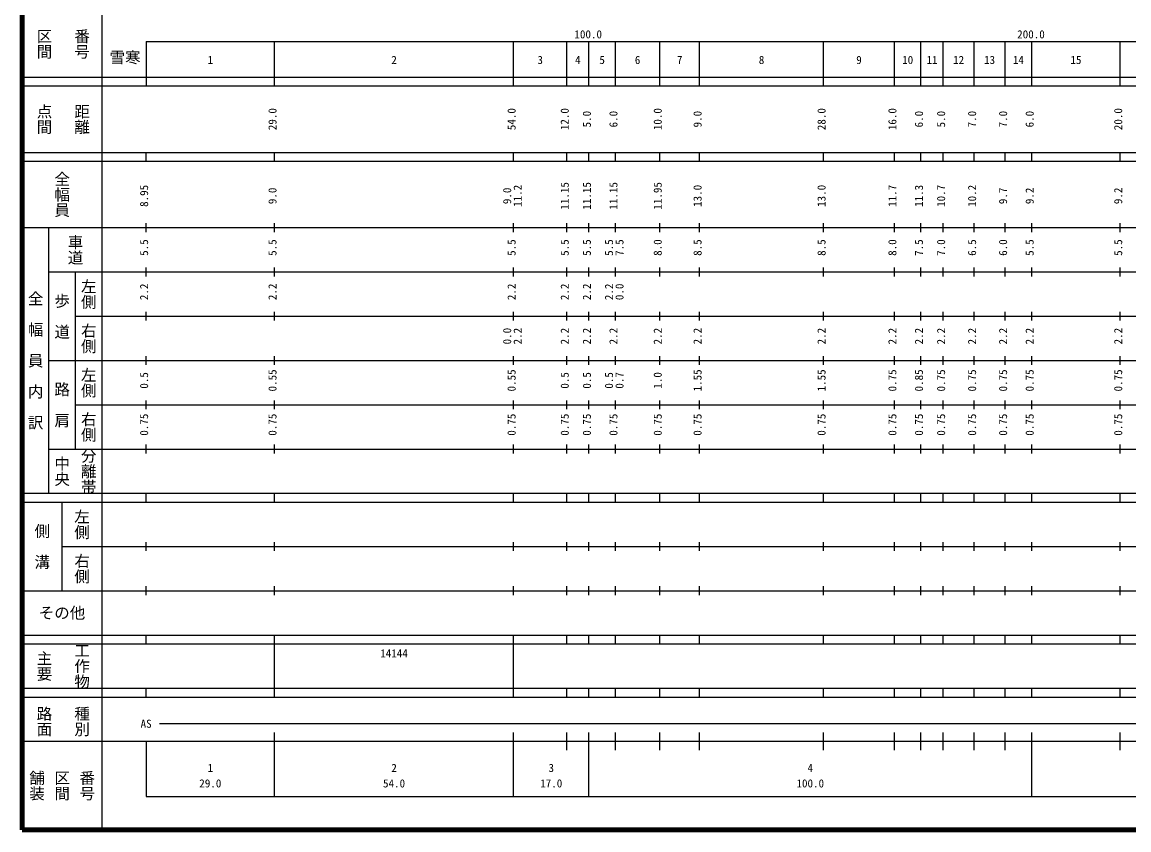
# Model space of a CAD drawing. Units: millimetres on the paper, enlarged 1000 times. Extents: x 40000 to 680000, y 20000 to 380000.
# Drawn here: x 40000 to 289952, y 20000 to 202409 of the extents above; entities that cross this region are included whole.
import ezdxf
from ezdxf.enums import TextEntityAlignment as Align

# ---------------------------------------------------------------- set-up
doc = ezdxf.new("R2010")
doc.units = ezdxf.units.MM
doc.header["$LTSCALE"] = 1000
doc.layers.add('M-TTL', color=2, linetype='Continuous', lineweight=140)
doc.layers.add('M-TTL-BAND', color=7, linetype='Continuous', lineweight=25)
doc.layers.add('M-TTL-TXT', color=7, linetype='Continuous')
doc.styles.add('@ＭＳ ゴシック', font='')
doc.styles.add('ＭＳ ゴシック', font='')
doc.styles.get('@ＭＳ ゴシック').set_extended_font_data('@MS Gothic')
doc.styles.get('ＭＳ ゴシック').set_extended_font_data('MS Gothic')

msp = doc.modelspace()

# ---------------------------------------------------------------- linework, layer by layer
at = {"layer": 'M-TTL'}
for p, q in [((40000, 380000), (40000, 20000)), ((40000, 20000), (680000, 20000))]:
    msp.add_line(p, q, dxfattribs=at)
at = {"layer": 'M-TTL-BAND'}
for p, q in [((58000, 370000), (58000, 20000)), ((68000, 198000), (579000, 198000)), ((68000, 198000), (68000, 188000)), ((97000, 188000), (97000, 198000)), ((151000, 188000), (151000, 198000)), ((163000, 188000), (163000, 198000)), ((168000, 188000), (168000, 198000)), ((174000, 188000), (174000, 198000)), ((184000, 188000), (184000, 198000)), ((193000, 188000), (193000, 198000)), ((221000, 188000), (221000, 198000)), ((237000, 188000), (237000, 198000)), ((243000, 188000), (243000, 198000)), ((248000, 188000), (248000, 198000)), ((255000, 188000), (255000, 198000)), ((262000, 188000), (262000, 198000)), ((268000, 188000), (268000, 198000)), ((288000, 188000), (288000, 198000)), ((40000, 190000), (579000, 190000)), ((40000, 188000), (579000, 188000)), ((40000, 173000), (579000, 173000)), ((68000, 171000), (68000, 173000)), ((97000, 171000), (97000, 173000)), ((151000, 171000), (151000, 173000)), ((163000, 171000), (163000, 173000)), ((168000, 171000), (168000, 173000)), ((174000, 171000), (174000, 173000)), ((184000, 171000), (184000, 173000)), ((193000, 171000), (193000, 173000)), ((221000, 171000), (221000, 173000)), ((237000, 171000), (237000, 173000)), ((243000, 171000), (243000, 173000)), ((248000, 171000), (248000, 173000)), ((255000, 171000), (255000, 173000)), ((262000, 171000), (262000, 173000)), ((268000, 171000), (268000, 173000)), ((288000, 171000), (288000, 173000)), ((40000, 171000), (579000, 171000)), ((40000, 156000), (579000, 156000)), ((46000, 96000), (46000, 156000)), ((68000, 155000), (68000, 157000)), ((97000, 155000), (97000, 157000)), ((151000, 155000), (151000, 157000)), ((163000, 155000), (163000, 157000)), ((168000, 155000), (168000, 157000)), ((174000, 155000), (174000, 157000)), ((184000, 155000), (184000, 157000)), ((193000, 155000), (193000, 157000)), ((221000, 155000), (221000, 157000)), ((237000, 155000), (237000, 157000)), ((243000, 155000), (243000, 157000)), ((248000, 155000), (248000, 157000)), ((255000, 155000), (255000, 157000)), ((262000, 155000), (262000, 157000)), ((268000, 155000), (268000, 157000)), ((288000, 155000), (288000, 157000)), ((46000, 146000), (579000, 146000)), ((52000, 146000), (52000, 106000)), ((68000, 145000), (68000, 147000)), ((97000, 145000), (97000, 147000)), ((151000, 145000), (151000, 147000)), ((163000, 145000), (163000, 147000)), ((168000, 145000), (168000, 147000)), ((174000, 145000), (174000, 147000)), ((184000, 145000), (184000, 147000)), ((193000, 145000), (193000, 147000)), ((221000, 145000), (221000, 147000)), ((237000, 145000), (237000, 147000)), ((243000, 145000), (243000, 147000)), ((248000, 145000), (248000, 147000)), ((255000, 145000), (255000, 147000)), ((262000, 145000), (262000, 147000)), ((268000, 145000), (268000, 147000)), ((288000, 145000), (288000, 147000)), ((52000, 136000), (579000, 136000)), ((68000, 135000), (68000, 137000)), ((97000, 135000), (97000, 137000)), ((151000, 135000), (151000, 137000)), ((163000, 135000), (163000, 137000)), ((168000, 135000), (168000, 137000)), ((174000, 135000), (174000, 137000)), ((184000, 135000), (184000, 137000)), ((193000, 135000), (193000, 137000)), ((221000, 135000), (221000, 137000)), ((237000, 135000), (237000, 137000)), ((243000, 135000), (243000, 137000)), ((248000, 135000), (248000, 137000)), ((255000, 135000), (255000, 137000)), ((262000, 135000), (262000, 137000)), ((268000, 135000), (268000, 137000)), ((288000, 135000), (288000, 137000)), ((46000, 126000), (579000, 126000)), ((68000, 125000), (68000, 127000)), ((97000, 125000), (97000, 127000)), ((151000, 125000), (151000, 127000)), ((163000, 125000), (163000, 127000)), ((168000, 125000), (168000, 127000)), ((174000, 125000), (174000, 127000)), ((184000, 125000), (184000, 127000)), ((193000, 125000), (193000, 127000)), ((221000, 125000), (221000, 127000)), ((237000, 125000), (237000, 127000)), ((243000, 125000), (243000, 127000)), ((248000, 125000), (248000, 127000)), ((255000, 125000), (255000, 127000)), ((262000, 125000), (262000, 127000)), ((268000, 125000), (268000, 127000)), ((288000, 125000), (288000, 127000)), ((52000, 116000), (579000, 116000)), ((68000, 115000), (68000, 117000)), ((97000, 115000), (97000, 117000)), ((151000, 115000), (151000, 117000)), ((163000, 115000), (163000, 117000)), ((168000, 115000), (168000, 117000)), ((174000, 115000), (174000, 117000)), ((184000, 115000), (184000, 117000)), ((193000, 115000), (193000, 117000)), ((221000, 115000), (221000, 117000)), ((237000, 115000), (237000, 117000)), ((243000, 115000), (243000, 117000)), ((248000, 115000), (248000, 117000)), ((255000, 115000), (255000, 117000)), ((262000, 115000), (262000, 117000)), ((268000, 115000), (268000, 117000)), ((288000, 115000), (288000, 117000)), ((46000, 106000), (579000, 106000)), ((68000, 105000), (68000, 107000)), ((97000, 105000), (97000, 107000)), ((151000, 105000), (151000, 107000)), ((163000, 105000), (163000, 107000)), ((168000, 105000), (168000, 107000)), ((174000, 105000), (174000, 107000)), ((184000, 105000), (184000, 107000)), ((193000, 105000), (193000, 107000)), ((221000, 105000), (221000, 107000)), ((237000, 105000), (237000, 107000)), ((243000, 105000), (243000, 107000)), ((248000, 105000), (248000, 107000)), ((255000, 105000), (255000, 107000)), ((262000, 105000), (262000, 107000)), ((268000, 105000), (268000, 107000)), ((288000, 105000), (288000, 107000)), ((40000, 96000), (579000, 96000)), ((68000, 94000), (68000, 96000)), ((97000, 94000), (97000, 96000)), ((151000, 94000), (151000, 96000)), ((163000, 94000), (163000, 96000)), ((168000, 94000), (168000, 96000)), ((174000, 94000), (174000, 96000)), ((184000, 94000), (184000, 96000)), ((193000, 94000), (193000, 96000)), ((221000, 94000), (221000, 96000)), ((237000, 94000), (237000, 96000)), ((243000, 94000), (243000, 96000)), ((248000, 94000), (248000, 96000)), ((255000, 94000), (255000, 96000)), ((262000, 94000), (262000, 96000)), ((268000, 94000), (268000, 96000)), ((288000, 94000), (288000, 96000)), ((40000, 94000), (579000, 94000)), ((49000, 94000), (49000, 74000)), ((68000, 83000), (68000, 85000)), ((97000, 83000), (97000, 85000)), ((151000, 83000), (151000, 85000)), ((163000, 83000), (163000, 85000)), ((168000, 83000), (168000, 85000)), ((174000, 83000), (174000, 85000)), ((184000, 83000), (184000, 85000)), ((193000, 83000), (193000, 85000)), ((221000, 83000), (221000, 85000)), ((237000, 83000), (237000, 85000)), ((243000, 83000), (243000, 85000)), ((248000, 83000), (248000, 85000)), ((255000, 83000), (255000, 85000)), ((262000, 83000), (262000, 85000)), ((268000, 83000), (268000, 85000)), ((288000, 83000), (288000, 85000)), ((49000, 84000), (579000, 84000)), ((68000, 73000), (68000, 75000)), ((97000, 73000), (97000, 75000)), ((151000, 73000), (151000, 75000)), ((163000, 73000), (163000, 75000)), ((168000, 73000), (168000, 75000)), ((174000, 73000), (174000, 75000)), ((184000, 73000), (184000, 75000)), ((193000, 73000), (193000, 75000)), ((221000, 73000), (221000, 75000)), ((237000, 73000), (237000, 75000)), ((243000, 73000), (243000, 75000)), ((248000, 73000), (248000, 75000)), ((255000, 73000), (255000, 75000)), ((262000, 73000), (262000, 75000)), ((268000, 73000), (268000, 75000)), ((288000, 73000), (288000, 75000)), ((40000, 74000), (579000, 74000)), ((40000, 64000), (579000, 64000)), ((68000, 62000), (68000, 64000)), ((97000, 62000), (97000, 64000)), ((151000, 62000), (151000, 64000)), ((163000, 62000), (163000, 64000)), ((168000, 62000), (168000, 64000)), ((174000, 62000), (174000, 64000)), ((184000, 62000), (184000, 64000)), ((193000, 62000), (193000, 64000)), ((221000, 62000), (221000, 64000)), ((237000, 62000), (237000, 64000)), ((243000, 62000), (243000, 64000)), ((248000, 62000), (248000, 64000)), ((255000, 62000), (255000, 64000)), ((262000, 62000), (262000, 64000)), ((268000, 62000), (268000, 64000)), ((288000, 62000), (288000, 64000)), ((40000, 62000), (579000, 62000)), ((97000, 52000), (97000, 62000)), ((151000, 52000), (151000, 62000)), ((40000, 52000), (579000, 52000)), ((40000, 50000), (579000, 50000)), ((68000, 50000), (68000, 52000)), ((97000, 50000), (97000, 52000)), ((151000, 50000), (151000, 52000)), ((163000, 50000), (163000, 52000)), ((168000, 50000), (168000, 52000)), ((174000, 50000), (174000, 52000)), ((184000, 50000), (184000, 52000)), ((193000, 50000), (193000, 52000)), ((221000, 50000), (221000, 52000)), ((237000, 50000), (237000, 52000)), ((243000, 50000), (243000, 52000)), ((248000, 50000), (248000, 52000)), ((255000, 50000), (255000, 52000)), ((262000, 50000), (262000, 52000)), ((268000, 50000), (268000, 52000)), ((288000, 50000), (288000, 52000)), ((71000, 44000), (565000, 44000)), ((40000, 40000), (579000, 40000)), ((68000, 40000), (68000, 27500)), ((97000, 27500), (97000, 42000)), ((151000, 27500), (151000, 42000)), ((163000, 38000), (163000, 42000)), ((168000, 27500), (168000, 42000)), ((174000, 38000), (174000, 42000)), ((184000, 38000), (184000, 42000)), ((193000, 38000), (193000, 42000)), ((221000, 38000), (221000, 42000)), ((237000, 38000), (237000, 42000)), ((243000, 38000), (243000, 42000)), ((248000, 38000), (248000, 42000)), ((255000, 38000), (255000, 42000)), ((262000, 38000), (262000, 42000)), ((268000, 27500), (268000, 42000)), ((288000, 38000), (288000, 42000)), ((68000, 27500), (579000, 27500))]:
    msp.add_line(p, q, dxfattribs=at)

# ---------------------------------------------------------------- texts
at = {"layer": 'M-TTL-BAND', "style": '@ＭＳ ゴシック'}
for s, p in [('区間', (45000, 197500)), ('番号', (53500, 197500)), ('点間', (45000, 180500)), ('距離', (53500, 180500)), ('全幅員', (49000, 163500)), ('車道', (52000, 151000)), ('左側', (55000, 141000)), ('全\u3000幅\u3000員\u3000内\u3000訳', (43000, 126000)), ('歩\u3000道', (49000, 136000)), ('右側', (55000, 131000)), ('左側', (55000, 121000)), ('路\u3000肩', (49000, 116000)), ('右側', (55000, 111000)), ('分離帯', (55000, 101000)), ('中央', (49000, 101000)), ('左側', (53500, 89000)), ('側\u3000溝', (44500, 84000)), ('右側', (53500, 79000)), ('主要', (45000, 57000)), ('工作物', (53500, 57000)), ('路面', (45000, 44500)), ('種別', (53500, 44500)), ('舗装', (43333, 30000)), ('区間', (49000, 30000)), ('番号', (54667, 30000))]:
    msp.add_text(s, height=2566, rotation=270, dxfattribs=at).set_placement(p, align=Align.MIDDLE_CENTER)
at = {"layer": 'M-TTL-BAND', "style": 'ＭＳ ゴシック'}
for s, p in [('100.0', (167844, 198195)), ('200.0', (267844, 198195)), ('1', (82500, 192405)), ('2', (124000, 192405)), ('3', (157000, 192405)), ('4', (165500, 192405)), ('5', (171000, 192405)), ('6', (179000, 192405)), ('7', (188500, 192405)), ('8', (207000, 192405)), ('9', (229000, 192405)), ('10', (240000, 192405)), ('11', (245500, 192405)), ('12', (251500, 192405)), ('13', (258500, 192405)), ('14', (265000, 192405)), ('15', (278000, 192405)), ('AS', (68000, 42500)), ('1', (82500, 32523)), ('2', (124000, 32523)), ('3', (159500, 32523)), ('4', (218000, 32523)), ('29.0', (82500, 29033)), ('54.0', (124000, 29033)), ('17.0', (159500, 29033)), ('100.0', (218000, 29033))]:
    msp.add_text(s, height=1833, dxfattribs=at).set_placement(p, align=Align.BOTTOM_CENTER)
for s, p in [('29.0', (98000, 180500)), ('54.0', (152000, 180500)), ('12.0', (164000, 180500)), ('10.0', (185000, 180500)), ('28.0', (222000, 180500)), ('16.0', (238000, 180500)), ('20.0', (289000, 180500)), ('5.0', (169000, 180500)), ('6.0', (175000, 180500)), ('9.0', (194000, 180500)), ('6.0', (244000, 180500)), ('5.0', (249000, 180500)), ('7.0', (256000, 180500)), ('7.0', (263000, 180500)), ('6.0', (269000, 180500)), ('8.95', (69000, 163174)), ('11.2', (153370, 163174)), ('11.15', (164000, 163174)), ('11.15', (169000, 163174)), ('11.15', (175000, 163174)), ('11.95', (185000, 163174)), ('13.0', (194000, 163174)), ('13.0', (222000, 163174)), ('11.7', (238000, 163174)), ('11.3', (244000, 163174)), ('10.7', (249000, 163174)), ('10.2', (256000, 163174)), ('9.0', (98000, 163174)), ('9.0', (151000, 163174)), ('9.7', (263000, 163174)), ('9.2', (269000, 163174)), ('9.2', (289000, 163174)), ('5.5', (69000, 151500)), ('5.5', (98000, 151500)), ('5.5', (152000, 151500)), ('5.5', (164000, 151500)), ('5.5', (169000, 151500)), ('5.5', (174000, 151500)), ('7.5', (176370, 151500)), ('8.0', (185000, 151500)), ('8.5', (194000, 151500)), ('8.5', (222000, 151500)), ('8.0', (238000, 151500)), ('7.5', (244000, 151500)), ('7.0', (249000, 151500)), ('6.5', (256000, 151500)), ('6.0', (263000, 151500)), ('5.5', (269000, 151500)), ('5.5', (289000, 151500)), ('2.2', (69000, 141500)), ('2.2', (98000, 141500)), ('2.2', (152000, 141500)), ('2.2', (164000, 141500)), ('2.2', (169000, 141500)), ('2.2', (174000, 141500)), ('0.0', (176370, 141500)), ('0.0', (151000, 131500)), ('2.2', (153370, 131500)), ('2.2', (164000, 131500)), ('2.2', (169000, 131500)), ('2.2', (175000, 131500)), ('2.2', (185000, 131500)), ('2.2', (194000, 131500)), ('2.2', (222000, 131500)), ('2.2', (238000, 131500)), ('2.2', (244000, 131500)), ('2.2', (249000, 131500)), ('2.2', (256000, 131500)), ('2.2', (263000, 131500)), ('2.2', (269000, 131500)), ('2.2', (289000, 131500)), ('0.5', (69000, 121500)), ('0.55', (98000, 121500)), ('0.55', (152000, 121500)), ('0.5', (164000, 121500)), ('0.5', (169000, 121500)), ('0.5', (174000, 121500)), ('0.7', (176370, 121500)), ('1.0', (185000, 121500)), ('1.55', (194000, 121500)), ('1.55', (222000, 121500)), ('0.75', (238000, 121500)), ('0.85', (244000, 121500)), ('0.75', (249000, 121500)), ('0.75', (256000, 121500)), ('0.75', (263000, 121500)), ('0.75', (269000, 121500)), ('0.75', (289000, 121500)), ('0.75', (69000, 111500)), ('0.75', (98000, 111500)), ('0.75', (152000, 111500)), ('0.75', (164000, 111500)), ('0.75', (169000, 111500)), ('0.75', (175000, 111500)), ('0.75', (185000, 111500)), ('0.75', (194000, 111500)), ('0.75', (222000, 111500)), ('0.75', (238000, 111500)), ('0.75', (244000, 111500)), ('0.75', (249000, 111500)), ('0.75', (256000, 111500)), ('0.75', (263000, 111500)), ('0.75', (269000, 111500)), ('0.75', (289000, 111500))]:
    msp.add_text(s, height=1833, rotation=90, dxfattribs=at).set_placement(p, align=Align.BOTTOM_CENTER)
msp.add_text('その他', height=2566, dxfattribs=at).set_placement((49000, 69000), align=Align.MIDDLE_CENTER)
msp.add_text('14144', height=1833, dxfattribs=at).set_placement((120875, 58405), align=Align.BOTTOM_LEFT)
at = {"layer": 'M-TTL-TXT', "style": 'ＭＳ ゴシック'}
msp.add_text('雪寒', height=2566, dxfattribs=at).set_placement((63248, 194435), align=Align.MIDDLE_CENTER)

doc.saveas('drawing.dxf')
